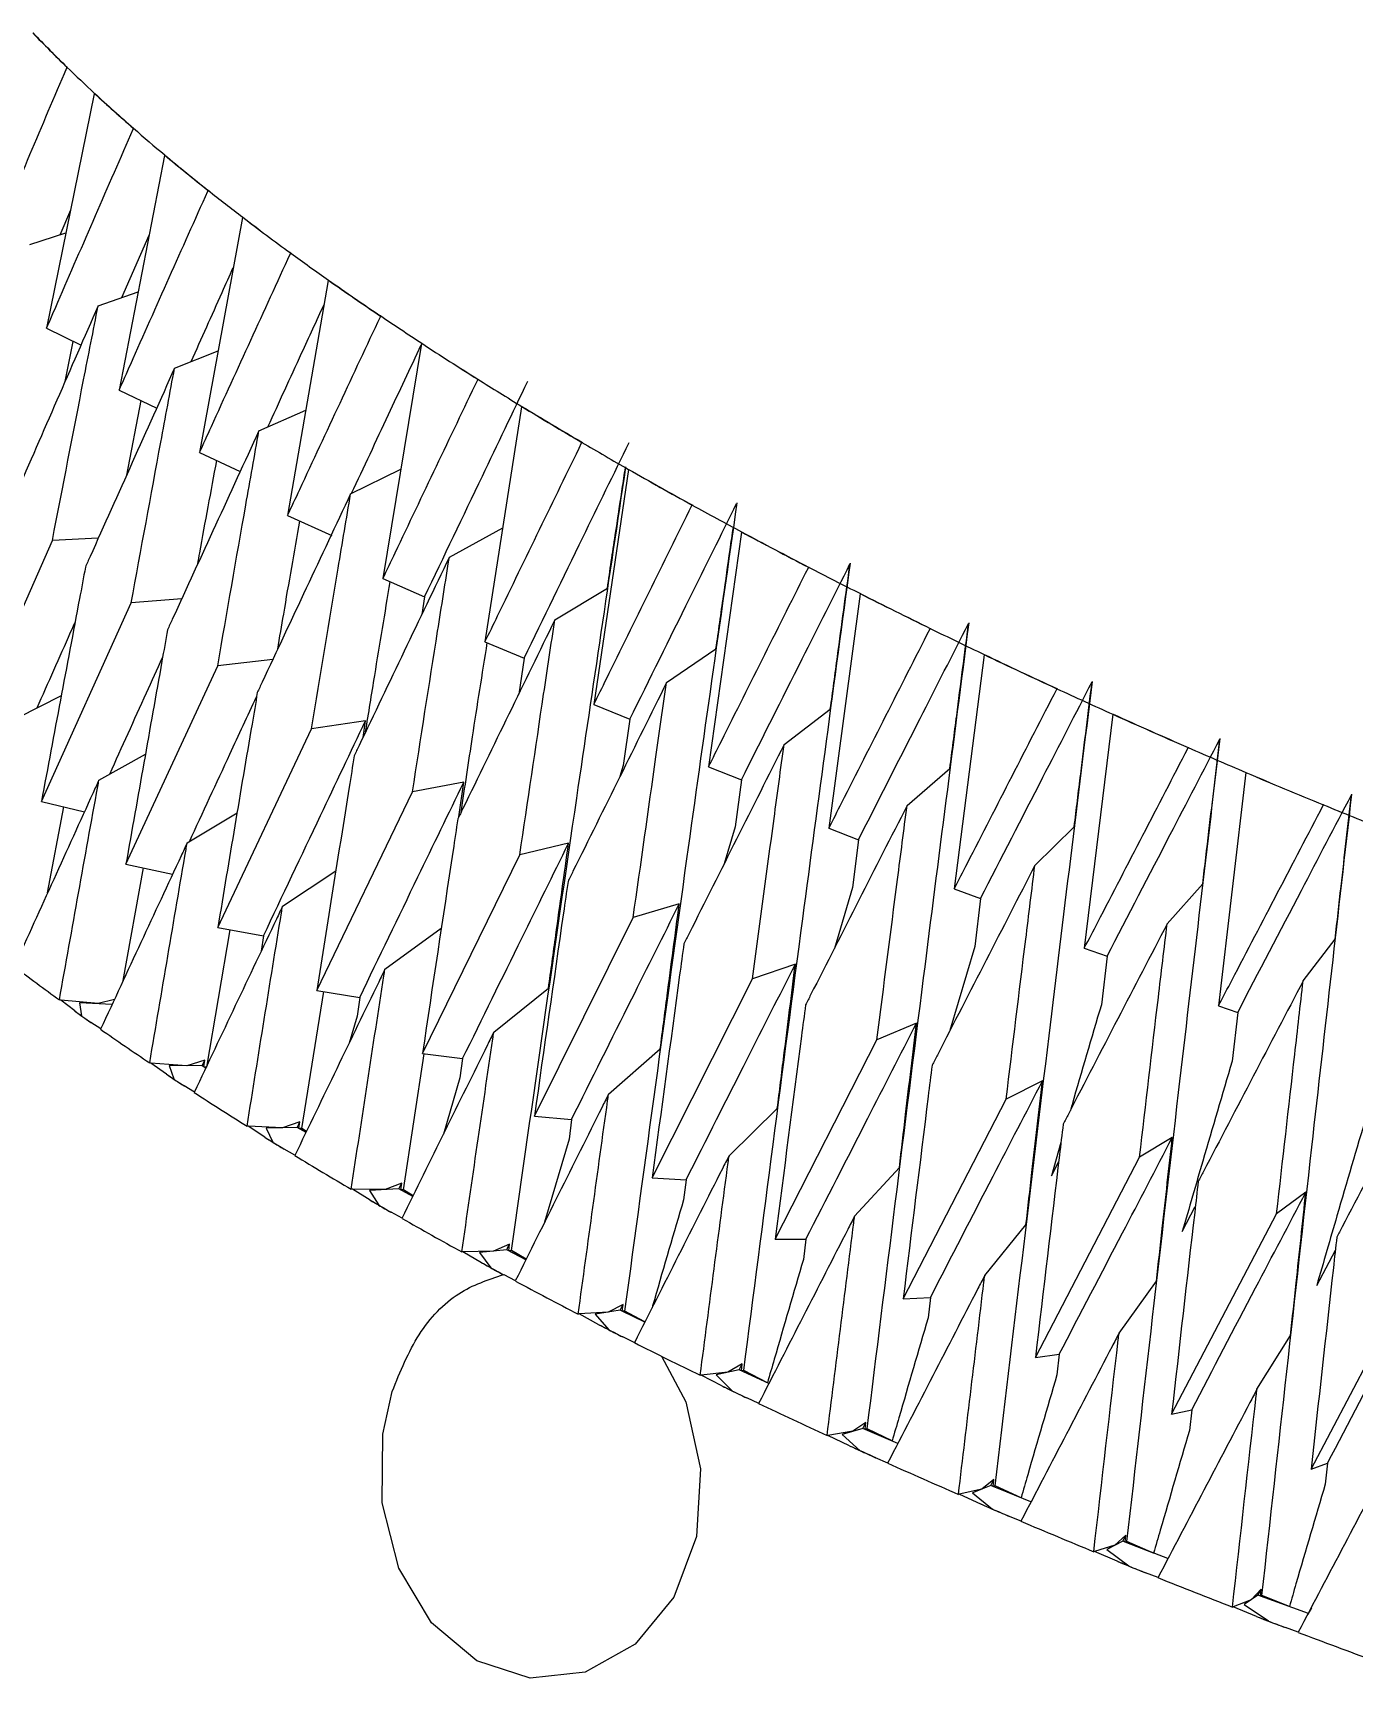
# Model space of a CAD drawing. Header units: millimetres. Extents: x 5847 to 9233, y 737 to 1578.
# Drawn here: x 8869.99 to 8879.19, y 1131.22 to 1142.67 of the extents above; entities that cross this region are included whole.
import ezdxf

# ---------------------------------------------------------------- set-up
doc = ezdxf.new("R2010")
doc.units = ezdxf.units.MM
doc.layers.get('0').update_dxf_attribs({"lineweight": 30})

msp = doc.modelspace()

# ---------------------------------------------------------------- linework, layer by layer
at = {"color": 7, "linetype": 'Continuous', "lineweight": 25}
for p, q in [((8870.224, 1142.43), (8870.225, 1142.436)), ((8870.226, 1142.436), (8870.225, 1142.436)), ((8870.416, 1142.25), (8870.084, 1140.617)), ((8870.418, 1142.253), (8870.416, 1142.25)), ((8870.418, 1142.253), (8870.419, 1142.253)), ((8870.687, 1142.005), (8870.688, 1142.01)), ((8870.697, 1142.004), (8870.687, 1142.005)), ((8870.689, 1142.01), (8870.688, 1142.01)), ((8870.904, 1141.821), (8870.589, 1140.187)), ((8870.905, 1141.824), (8870.904, 1141.821)), ((8870.905, 1141.824), (8870.907, 1141.824)), ((8871.207, 1141.573), (8871.208, 1141.578)), ((8871.217, 1141.572), (8871.207, 1141.573)), ((8871.209, 1141.578), (8871.208, 1141.578)), ((8870.178, 1141.268), (8870.252, 1141.442)), ((8871.448, 1141.388), (8871.149, 1139.752)), ((8871.449, 1141.39), (8871.448, 1141.388)), ((8871.449, 1141.39), (8871.45, 1141.39)), ((8869.967, 1141.2), (8870.219, 1141.281)), ((8870.608, 1140.832), (8870.797, 1141.265)), ((8871.781, 1141.137), (8871.782, 1141.142)), ((8871.791, 1141.136), (8871.781, 1141.137)), ((8871.783, 1141.142), (8871.782, 1141.142)), ((8872.045, 1140.95), (8871.762, 1139.314)), ((8872.046, 1140.953), (8872.045, 1140.95)), ((8872.046, 1140.953), (8872.047, 1140.953)), ((8870.443, 1140.773), (8870.721, 1140.872)), ((8872.408, 1140.698), (8872.409, 1140.703)), ((8872.41, 1140.703), (8872.409, 1140.703)), ((8870.084, 1140.617), (8870.324, 1140.499)), ((8870.213, 1140.246), (8870.27, 1140.526)), ((8870.975, 1140.34), (8871.278, 1140.46)), ((8872.694, 1140.511), (8872.425, 1138.874)), ((8872.695, 1140.513), (8872.694, 1140.511)), ((8872.695, 1140.513), (8872.696, 1140.513)), ((8873.085, 1140.258), (8873.085, 1140.263)), ((8873.087, 1140.263), (8873.085, 1140.263)), ((8870.589, 1140.187), (8870.851, 1140.062)), ((8870.642, 1139.595), (8870.742, 1140.114)), ((8871.562, 1139.903), (8871.889, 1140.047)), ((8873.391, 1140.071), (8873.136, 1138.434)), ((8873.392, 1140.073), (8873.391, 1140.071)), ((8873.392, 1140.073), (8873.393, 1140.073)), ((8871.149, 1139.752), (8871.432, 1139.621)), ((8873.809, 1139.819), (8873.809, 1139.823)), ((8873.81, 1139.823), (8873.809, 1139.823)), ((8873.817, 1139.819), (8873.809, 1139.819)), ((8872.2, 1139.464), (8872.55, 1139.635)), ((8874.134, 1139.633), (8873.893, 1137.997)), ((8874.135, 1139.635), (8874.134, 1139.633)), ((8874.135, 1139.635), (8874.136, 1139.635)), ((8871.762, 1139.314), (8872.07, 1139.175)), ((8874.577, 1139.383), (8874.578, 1139.386)), ((8874.585, 1139.383), (8874.577, 1139.383)), ((8874.579, 1139.386), (8874.578, 1139.386)), ((8872.888, 1139.024), (8873.26, 1139.227)), ((8874.921, 1139.198), (8874.692, 1137.563)), ((8874.922, 1139.199), (8874.921, 1139.198)), ((8874.922, 1139.199), (8874.922, 1139.199)), ((8869.514, 1137.754), (8870.124, 1139.139)), ((8870.444, 1139.156), (8870.124, 1139.139)), ((8875.387, 1138.95), (8875.387, 1138.954)), ((8875.388, 1138.954), (8875.387, 1138.954)), ((8875.394, 1138.951), (8875.387, 1138.95)), ((8872.425, 1138.874), (8872.716, 1138.747)), ((8871.025, 1138.734), (8870.673, 1138.705)), ((8872.716, 1138.747), (8872.696, 1138.624)), ((8873.622, 1138.586), (8873.988, 1138.808)), ((8875.747, 1138.768), (8875.529, 1137.135)), ((8875.748, 1138.769), (8875.747, 1138.768)), ((8875.748, 1138.769), (8875.749, 1138.769)), ((8870.048, 1137.322), (8870.673, 1138.705)), ((8876.234, 1138.524), (8876.235, 1138.527)), ((8876.24, 1138.524), (8876.234, 1138.524)), ((8876.236, 1138.527), (8876.235, 1138.527)), ((8873.136, 1138.434), (8873.408, 1138.32)), ((8874.4, 1138.15), (8874.744, 1138.384)), ((8870.636, 1136.885), (8871.275, 1138.267)), ((8871.659, 1138.311), (8871.275, 1138.267)), ((8873.408, 1138.32), (8873.371, 1138.07)), ((8876.61, 1138.344), (8876.403, 1136.713)), ((8876.611, 1138.345), (8876.61, 1138.344)), ((8876.611, 1138.345), (8876.611, 1138.345)), ((8869.887, 1137.906), (8870.187, 1138.06)), ((8877.117, 1138.105), (8877.117, 1138.107)), ((8877.118, 1138.107), (8877.117, 1138.107)), ((8877.122, 1138.106), (8877.117, 1138.105)), ((8873.893, 1137.997), (8874.144, 1137.894)), ((8875.218, 1137.719), (8875.54, 1137.964)), ((8877.507, 1137.929), (8877.308, 1136.301)), ((8877.507, 1137.929), (8877.508, 1137.93)), ((8877.507, 1137.929), (8877.507, 1137.929)), ((8871.276, 1136.445), (8871.929, 1137.828)), ((8872.305, 1137.884), (8871.929, 1137.828)), ((8872.287, 1137.768), (8872.305, 1137.884)), ((8874.144, 1137.894), (8874.099, 1137.573)), ((8878.031, 1137.695), (8878.031, 1137.697)), ((8878.032, 1137.697), (8878.031, 1137.697)), ((8878.035, 1137.696), (8878.031, 1137.695)), ((8870.448, 1137.471), (8870.773, 1137.652)), ((8874.099, 1137.573), (8874.075, 1137.495)), ((8874.692, 1137.563), (8874.921, 1137.472)), ((8872.989, 1137.457), (8872.631, 1137.388)), ((8872.954, 1137.214), (8872.989, 1137.457)), ((8874.921, 1137.472), (8874.877, 1137.146)), ((8876.074, 1137.294), (8876.372, 1137.551)), ((8878.433, 1137.523), (8878.243, 1135.899)), ((8878.433, 1137.524), (8878.433, 1137.523)), ((8878.433, 1137.524), (8878.433, 1137.524)), ((8871.965, 1136.005), (8872.631, 1137.388)), ((8870.048, 1137.322), (8870.348, 1137.25)), ((8870.091, 1136.685), (8870.204, 1137.285)), ((8871.062, 1137.033), (8871.41, 1137.244)), ((8878.972, 1137.296), (8878.972, 1137.298)), ((8878.973, 1137.298), (8878.972, 1137.298)), ((8878.975, 1137.297), (8878.972, 1137.296)), ((8874.877, 1137.146), (8874.801, 1136.888)), ((8875.529, 1137.135), (8875.736, 1137.055)), ((8876.964, 1136.877), (8877.238, 1137.145)), ((8873.718, 1137.031), (8873.378, 1136.95)), ((8875.736, 1137.055), (8875.694, 1136.724)), ((8870.636, 1136.885), (8870.961, 1136.815)), ((8872.701, 1135.567), (8873.378, 1136.95)), ((8870.618, 1136.075), (8870.758, 1136.859)), ((8871.727, 1136.593), (8872.098, 1136.839)), ((8875.694, 1136.724), (8875.568, 1136.299)), ((8876.403, 1136.713), (8876.586, 1136.646)), ((8877.885, 1136.469), (8878.133, 1136.749)), ((8874.488, 1136.608), (8874.168, 1136.515)), ((8876.586, 1136.646), (8876.545, 1136.311)), ((8871.2, 1135.472), (8871.362, 1136.429)), ((8871.276, 1136.445), (8871.594, 1136.386)), ((8872.439, 1136.154), (8872.832, 1136.439)), ((8873.48, 1135.131), (8874.168, 1136.515)), ((8871.594, 1136.386), (8871.578, 1136.279)), ((8876.545, 1136.311), (8876.373, 1135.727)), ((8878.832, 1136.073), (8879.054, 1136.364)), ((8875.297, 1136.19), (8874.998, 1136.086)), ((8877.308, 1136.301), (8877.467, 1136.244)), ((8877.467, 1136.244), (8877.427, 1135.906)), ((8874.299, 1134.7), (8874.998, 1136.086)), ((8871.862, 1135.045), (8872.015, 1135.998)), ((8871.965, 1136.005), (8872.264, 1135.958)), ((8873.197, 1135.716), (8873.578, 1136.021)), ((8870.182, 1135.939), (8870.173, 1135.94)), ((8870.442, 1135.914), (8870.182, 1135.939)), ((8870.281, 1135.863), (8870.182, 1135.939)), ((8870.313, 1135.919), (8870.327, 1135.83)), ((8870.54, 1135.909), (8870.313, 1135.919)), ((8870.442, 1135.914), (8870.313, 1135.919)), ((8870.556, 1135.944), (8870.442, 1135.914)), ((8872.264, 1135.958), (8872.246, 1135.828)), ((8878.243, 1135.899), (8878.376, 1135.853)), ((8878.376, 1135.853), (8878.337, 1135.513)), ((8870.461, 1135.738), (8870.393, 1135.783)), ((8872.246, 1135.828), (8872.19, 1135.639)), ((8876.141, 1135.779), (8875.865, 1135.663)), ((8875.156, 1134.275), (8875.865, 1135.663)), ((8870.81, 1135.5), (8870.802, 1135.501)), ((8871.06, 1135.482), (8870.81, 1135.5)), ((8870.918, 1135.424), (8870.81, 1135.5)), ((8871.185, 1135.52), (8871.06, 1135.482)), ((8871.178, 1135.474), (8871.185, 1135.52)), ((8872.569, 1134.618), (8872.713, 1135.565)), ((8872.701, 1135.567), (8872.98, 1135.531)), ((8872.98, 1135.531), (8872.962, 1135.397)), ((8873.996, 1135.283), (8874.356, 1135.6)), ((8870.938, 1135.484), (8870.969, 1135.39)), ((8871.167, 1135.481), (8870.938, 1135.484)), ((8871.06, 1135.482), (8870.938, 1135.484)), ((8871.192, 1135.465), (8871.167, 1135.481)), ((8871.2, 1135.472), (8871.178, 1135.474)), ((8871.192, 1135.466), (8871.178, 1135.474)), ((8872.962, 1135.397), (8872.847, 1135.006)), ((8871.113, 1135.298), (8871.041, 1135.342)), ((8877.017, 1135.376), (8876.764, 1135.248)), ((8874.835, 1134.855), (8875.171, 1135.183)), ((8876.047, 1133.858), (8876.764, 1135.248)), ((8871.488, 1135.061), (8871.48, 1135.061)), ((8871.727, 1135.05), (8871.488, 1135.061)), ((8871.604, 1134.984), (8871.488, 1135.061)), ((8871.829, 1135.052), (8871.612, 1135.048)), ((8871.727, 1135.05), (8871.612, 1135.048)), ((8871.612, 1135.048), (8871.659, 1134.95)), ((8871.848, 1135.092), (8871.727, 1135.05)), ((8871.89, 1135.017), (8871.829, 1135.052)), ((8871.841, 1135.046), (8871.848, 1135.092)), ((8871.862, 1135.045), (8871.841, 1135.046)), ((8871.89, 1135.017), (8871.841, 1135.046)), ((8871.893, 1135.024), (8871.862, 1135.045)), ((8873.48, 1135.131), (8873.738, 1135.107)), ((8873.738, 1135.107), (8873.721, 1134.97)), ((8873.721, 1134.97), (8873.551, 1134.392)), ((8877.145, 1134.946), (8877.079, 1134.715)), ((8877.921, 1134.983), (8877.693, 1134.844)), ((8871.813, 1134.858), (8871.739, 1134.901)), ((8876.968, 1133.451), (8877.693, 1134.844)), ((8877.079, 1134.715), (8877.13, 1134.814)), ((8874.299, 1134.7), (8874.536, 1134.687)), ((8875.709, 1134.434), (8876.021, 1134.774)), ((8872.213, 1134.622), (8872.205, 1134.622)), ((8872.44, 1134.619), (8872.213, 1134.622)), ((8872.336, 1134.545), (8872.213, 1134.622)), ((8872.536, 1134.625), (8872.333, 1134.612)), ((8872.44, 1134.619), (8872.333, 1134.612)), ((8872.333, 1134.612), (8872.396, 1134.511)), ((8872.556, 1134.665), (8872.44, 1134.619)), ((8872.634, 1134.572), (8872.536, 1134.625)), ((8872.55, 1134.618), (8872.556, 1134.665)), ((8872.569, 1134.618), (8872.55, 1134.618)), ((8872.634, 1134.572), (8872.55, 1134.618)), ((8872.636, 1134.576), (8872.569, 1134.618)), ((8874.536, 1134.687), (8874.519, 1134.548)), ((8878.851, 1134.601), (8878.647, 1134.451)), ((8877.99, 1134.327), (8878.081, 1134.502)), ((8872.559, 1134.419), (8872.482, 1134.461)), ((8876.615, 1134.021), (8876.902, 1134.373)), ((8877.916, 1133.055), (8878.647, 1134.451)), ((8873.307, 1134.24), (8873.196, 1134.19)), ((8873.301, 1134.193), (8873.307, 1134.24)), ((8875.156, 1134.275), (8875.37, 1134.274)), ((8875.37, 1134.274), (8875.353, 1134.133)), ((8872.982, 1134.185), (8872.975, 1134.185)), ((8873.196, 1134.19), (8872.982, 1134.185)), ((8873.112, 1134.109), (8872.982, 1134.185)), ((8873.287, 1134.2), (8873.097, 1134.18)), ((8873.196, 1134.19), (8873.097, 1134.18)), ((8873.097, 1134.18), (8873.177, 1134.075)), ((8873.421, 1134.131), (8873.287, 1134.2)), ((8873.32, 1134.194), (8873.301, 1134.193)), ((8873.421, 1134.132), (8873.301, 1134.193)), ((8873.423, 1134.134), (8873.32, 1134.194)), ((8878.926, 1133.951), (8879.056, 1134.198)), ((8873.348, 1133.984), (8873.269, 1134.025)), ((8878.887, 1132.672), (8879.624, 1134.072)), ((8877.55, 1133.62), (8877.811, 1133.982)), ((8874.098, 1133.82), (8873.993, 1133.766)), ((8874.092, 1133.772), (8874.098, 1133.82)), ((8876.047, 1133.858), (8876.237, 1133.868)), ((8876.237, 1133.868), (8876.221, 1133.725)), ((8873.792, 1133.753), (8873.785, 1133.752)), ((8873.993, 1133.766), (8873.792, 1133.753)), ((8873.929, 1133.678), (8873.792, 1133.753)), ((8874.077, 1133.779), (8873.902, 1133.751)), ((8873.993, 1133.766), (8873.902, 1133.751)), ((8873.902, 1133.751), (8873.998, 1133.643)), ((8874.248, 1133.696), (8874.077, 1133.779)), ((8874.11, 1133.773), (8874.092, 1133.772)), ((8874.249, 1133.697), (8874.092, 1133.772)), ((8874.249, 1133.698), (8874.11, 1133.773)), ((8874.178, 1133.553), (8874.095, 1133.594)), ((8878.51, 1133.23), (8878.744, 1133.603)), ((8876.968, 1133.451), (8877.133, 1133.472)), ((8877.133, 1133.472), (8877.117, 1133.328)), ((8874.64, 1133.326), (8874.634, 1133.326)), ((8874.827, 1133.347), (8874.64, 1133.326)), ((8874.784, 1133.253), (8874.64, 1133.326)), ((8874.905, 1133.364), (8874.745, 1133.329)), ((8874.827, 1133.347), (8874.745, 1133.329)), ((8874.745, 1133.329), (8874.856, 1133.218)), ((8874.926, 1133.405), (8874.827, 1133.347)), ((8875.113, 1133.269), (8874.905, 1133.364)), ((8874.921, 1133.357), (8874.926, 1133.405)), ((8874.937, 1133.359), (8874.921, 1133.357)), ((8875.102, 1133.274), (8874.921, 1133.357)), ((8875.102, 1133.274), (8874.937, 1133.359)), ((8875.043, 1133.13), (8874.959, 1133.169)), ((8875.788, 1132.998), (8875.696, 1132.936)), ((8875.782, 1132.95), (8875.788, 1132.998)), ((8877.916, 1133.055), (8878.056, 1133.086)), ((8878.056, 1133.086), (8878.04, 1132.942)), ((8875.523, 1132.907), (8875.518, 1132.906)), ((8875.696, 1132.936), (8875.523, 1132.907)), ((8875.673, 1132.835), (8875.523, 1132.907)), ((8875.766, 1132.956), (8875.622, 1132.914)), ((8875.696, 1132.936), (8875.622, 1132.914)), ((8875.622, 1132.914), (8875.748, 1132.801)), ((8876.01, 1132.851), (8875.766, 1132.956)), ((8875.797, 1132.952), (8875.782, 1132.95)), ((8875.97, 1132.869), (8875.782, 1132.95)), ((8875.97, 1132.869), (8875.797, 1132.952)), ((8875.941, 1132.715), (8875.855, 1132.752)), ((8878.887, 1132.672), (8879.001, 1132.713)), ((8879.001, 1132.713), (8878.986, 1132.568)), ((8876.594, 1132.533), (8876.438, 1132.498)), ((8876.658, 1132.558), (8876.529, 1132.508)), ((8876.594, 1132.533), (8876.529, 1132.508)), ((8876.679, 1132.6), (8876.594, 1132.533)), ((8876.937, 1132.444), (8876.658, 1132.558)), ((8876.674, 1132.552), (8876.679, 1132.6)), ((8876.688, 1132.555), (8876.674, 1132.552)), ((8876.868, 1132.473), (8876.674, 1132.552)), ((8876.868, 1132.473), (8876.688, 1132.555)), ((8876.438, 1132.498), (8876.432, 1132.497)), ((8876.592, 1132.427), (8876.438, 1132.498)), ((8876.529, 1132.508), (8876.67, 1132.394)), ((8876.868, 1132.311), (8876.781, 1132.346)), ((8877.598, 1132.212), (8877.52, 1132.142)), ((8877.593, 1132.164), (8877.598, 1132.212)), ((8877.379, 1132.099), (8877.374, 1132.098)), ((8877.52, 1132.142), (8877.379, 1132.099)), ((8877.538, 1132.031), (8877.379, 1132.099)), ((8877.576, 1132.17), (8877.464, 1132.113)), ((8877.52, 1132.142), (8877.464, 1132.113)), ((8877.464, 1132.113), (8877.619, 1131.998)), ((8877.89, 1132.049), (8877.576, 1132.17)), ((8877.605, 1132.168), (8877.593, 1132.164)), ((8877.791, 1132.088), (8877.593, 1132.164)), ((8877.791, 1132.088), (8877.605, 1132.168)), ((8877.822, 1131.917), (8877.734, 1131.951)), ((8878.539, 1131.837), (8878.47, 1131.763)), ((8878.534, 1131.788), (8878.539, 1131.837)), ((8878.47, 1131.763), (8878.345, 1131.713)), ((8878.517, 1131.794), (8878.422, 1131.73)), ((8878.47, 1131.763), (8878.422, 1131.73)), ((8878.422, 1131.73), (8878.59, 1131.615)), ((8878.869, 1131.666), (8878.517, 1131.794)), ((8878.545, 1131.793), (8878.534, 1131.788)), ((8878.736, 1131.716), (8878.534, 1131.788)), ((8878.736, 1131.716), (8878.545, 1131.793)), ((8878.345, 1131.713), (8878.34, 1131.711)), ((8878.508, 1131.646), (8878.345, 1131.713)), ((8878.867, 1131.662), (8878.891, 1131.706)), ((8878.797, 1131.537), (8878.708, 1131.57))]:
    msp.add_line(p, q, dxfattribs=at)
at = {"color": 7, "linetype": 'Continuous', "lineweight": 25, "flags": 128}
for points in [[(8871.167, 1135.481), (8871.177, 1135.503), (8871.185, 1135.52)], [(8871.829, 1135.052), (8871.839, 1135.075), (8871.848, 1135.092)], [(8872.536, 1134.625), (8872.547, 1134.647), (8872.556, 1134.665)], [(8873.287, 1134.2), (8873.298, 1134.222), (8873.307, 1134.24)], [(8874.077, 1133.779), (8874.089, 1133.802), (8874.098, 1133.82)], [(8874.364, 1133.46), (8874.534, 1133.141), (8874.637, 1132.675), (8874.609, 1132.203), (8874.451, 1131.78), (8874.182, 1131.454), (8873.834, 1131.258), (8873.45, 1131.217), (8873.079, 1131.337), (8872.763, 1131.602), (8872.537, 1131.983), (8872.421, 1132.438), (8872.424, 1132.916), (8872.49, 1133.213), (8872.49, 1133.213)], [(8874.905, 1133.364), (8874.917, 1133.387), (8874.926, 1133.405)], [(8875.766, 1132.956), (8875.778, 1132.979), (8875.788, 1132.998)], [(8876.658, 1132.558), (8876.67, 1132.581), (8876.679, 1132.6)], [(8877.576, 1132.17), (8877.588, 1132.194), (8877.598, 1132.212)], [(8878.517, 1131.794), (8878.529, 1131.818), (8878.539, 1131.837)]]:
    msp.add_lwpolyline(points, dxfattribs=at)
at = {"color": 7, "linetype": 'Continuous', "lineweight": 25}
for centre, radius, start, end in [((8877.016, 1149.429), 9.748, 223.8594, 225.8362), ((8877.017, 1149.428), 9.747, 223.859, 225.8366), ((8877.868, 1150.302), 10.967, 225.8261, 227.2141), ((8878.756, 1151.265), 12.278, 227.2211, 228.9163), ((8878.757, 1151.264), 12.277, 227.2208, 228.9166), ((8879.678, 1152.317), 13.676, 228.9084, 230.1061), ((8880.627, 1153.457), 15.16, 230.1117, 231.5849), ((8880.628, 1153.455), 15.159, 230.1115, 231.5852), ((8881.601, 1154.68), 16.723, 231.5787, 232.6258), ((8882.595, 1155.984), 18.363, 232.6303, 233.927), ((8882.595, 1155.983), 18.362, 232.6301, 233.9272), ((8883.603, 1157.363), 20.071, 233.9221, 234.849), ((8884.62, 1158.813), 21.843, 234.8527, 236.0079), ((8884.621, 1158.811), 21.841, 234.8525, 236.0082), ((8885.643, 1160.325), 23.667, 236.004, 236.8343), ((8886.666, 1161.893), 25.54, 236.8373, 237.8783), ((8886.665, 1161.891), 25.538, 236.8371, 237.8785), ((8887.682, 1163.508), 27.448, 237.8752, 238.6271), ((8888.69, 1165.164), 29.386, 238.6296, 239.5779), ((8888.689, 1165.161), 29.384, 238.6294, 239.5781), ((8889.681, 1166.847), 31.34, 239.5753, 240.2635), ((8890.653, 1168.553), 33.303, 240.2656, 241.1381), ((8890.652, 1168.55), 33.3, 240.2654, 241.1383), ((8891.599, 1170.265), 35.259, 241.136, 241.772), ((8892.517, 1171.977), 37.201, 241.7736, 242.5845), ((8892.518, 1171.98), 37.205, 241.7737, 242.5843), ((8893.402, 1173.68), 39.12, 242.5826, 243.1759), ((8894.249, 1175.36), 41.002, 243.1773, 243.9372), ((8894.249, 1175.357), 40.999, 243.1772, 243.9373), ((8895.055, 1177.003), 42.832, 243.9358, 244.4941), ((8895.816, 1178.601), 44.602, 244.4952, 245.214), ((8895.817, 1178.604), 44.606, 244.4953, 245.2139), ((8896.531, 1180.146), 46.305, 245.2128, 245.7426), ((8897.197, 1181.626), 47.928, 245.7436, 246.4287), ((8897.196, 1181.622), 47.923, 245.7435, 246.4288), ((8897.808, 1183.025), 49.454, 246.4278, 246.9348), ((8898.366, 1184.336), 50.879, 246.9354, 247.5941), ((8898.368, 1184.34), 50.884, 246.9356, 247.594), ((8898.87, 1185.556), 52.198, 247.5933, 248.0822), ((8881.063, 1150.925), 18.524, 232.7824, 233.9926), ((8882.144, 1152.413), 20.363, 234.3691, 234.7564), ((8883.091, 1153.767), 22.015, 234.9878, 236.0667), ((8884.187, 1155.398), 23.981, 236.4026, 236.7568), ((8885.136, 1156.858), 25.722, 236.9588, 237.9316), ((8886.227, 1158.601), 27.778, 238.2346, 238.5616), ((8887.158, 1160.136), 29.573, 238.74, 239.6267), ((8888.222, 1161.953), 31.678, 239.903, 240.2074), ((8889.118, 1163.529), 33.491, 240.367, 241.1832), ((8890.133, 1165.377), 35.6, 241.4378, 241.7234), ((8890.977, 1166.955), 37.39, 241.8677, 242.6264), ((8891.925, 1168.789), 39.454, 242.8632, 243.1333), ((8892.701, 1170.331), 41.18, 243.2653, 243.9768), ((8893.565, 1172.102), 43.151, 244.1991, 244.4563), ((8894.261, 1173.567), 44.773, 244.5783, 245.2514), ((8895.026, 1175.228), 46.601, 245.4621, 245.7086), ((8895.631, 1176.576), 48.079, 245.8226, 246.4646), ((8896.285, 1178.08), 49.719, 246.6659, 246.9037), ((8896.791, 1179.273), 51.015, 247.0114, 247.6287), ((8897.327, 1180.578), 52.426, 247.8226, 248.0533), ((8897.73, 1181.583), 53.508, 248.1562, 248.7543), ((8898.144, 1182.648), 54.652, 248.9426, 249.1679), ((8898.442, 1183.435), 55.493, 249.2671, 249.851)]:
    msp.add_arc(centre, radius, start, end, dxfattribs=at)
for centre, major_axis, ratio, start_param, end_param in [((8883.482, 1135.443), (16.338, -4.944), 0.301651, 3.868371, 3.873104), ((8883.471, 1135.41), (16.325, -4.986), 0.301309, 3.873891, 3.880586), ((8883.482, 1135.443), (16.335, -4.952), 0.302212, 3.931288, 3.93611), ((8883.471, 1135.41), (16.322, -4.994), 0.301722, 3.936891, 3.943725), ((8883.482, 1135.443), (16.333, -4.961), 0.302743, 3.994221, 3.999127), ((8883.471, 1135.41), (16.32, -5.003), 0.302106, 3.999898, 4.006859), ((8883.482, 1135.443), (16.33, -4.971), 0.30324, 4.05717, 4.062152), ((8883.471, 1135.41), (16.317, -5.012), 0.302459, 4.062911, 4.069988), ((8883.482, 1135.443), (16.326, -4.981), 0.303704, 4.120135, 4.125186), ((8883.471, 1135.41), (16.314, -5.021), 0.302782, 4.125928, 4.13311), ((8883.482, 1135.443), (16.323, -4.992), 0.30413, 4.183115, 4.188227), ((8883.471, 1135.41), (16.311, -5.03), 0.303071, 4.188949, 4.196224), ((8883.482, 1135.443), (16.32, -5.003), 0.304518, 4.24611, 4.251275), ((8883.471, 1135.41), (16.308, -5.04), 0.303326, 4.251974, 4.259329), ((8883.482, 1135.443), (16.316, -5.014), 0.304867, 4.309118, 4.314328), ((8883.471, 1135.41), (16.305, -5.05), 0.303546, 4.315001, 4.322424), ((8883.482, 1135.443), (16.312, -5.026), 0.305174, 4.37214, 4.377385), ((8883.471, 1135.41), (16.302, -5.061), 0.30373, 4.37803, 4.385507), ((8883.482, 1135.443), (16.308, -5.039), 0.305439, 4.435174, 4.440447), ((8883.471, 1135.41), (16.298, -5.071), 0.303877, 4.441059, 4.448577), ((8883.482, 1135.443), (16.305, -5.051), 0.30566, 4.498219, 4.503511), ((8883.471, 1135.41), (16.295, -5.082), 0.303987, 4.504088, 4.511633)]:
    msp.add_ellipse(centre, major_axis=major_axis, ratio=ratio, start_param=start_param, end_param=end_param, dxfattribs=at)
for points, knots in [([(8869.636, 1141.041), (8869.662, 1141.101), (8869.857, 1141.565), (8870.053, 1142.028), (8870.224, 1142.43)], [0, 0, 0, 0, 0.130994, 1, 1, 1, 1]), ([(8870.084, 1140.617), (8870.11, 1140.678), (8870.31, 1141.14), (8870.512, 1141.603), (8870.687, 1142.005)], [0, 0, 0, 0, 0.130887, 1, 1, 1, 1]), ([(8870.589, 1140.187), (8870.616, 1140.247), (8870.821, 1140.71), (8871.027, 1141.172), (8871.207, 1141.573)], [0, 0, 0, 0, 0.130769, 1, 1, 1, 1]), ([(8871.149, 1139.752), (8871.176, 1139.812), (8871.386, 1140.274), (8871.598, 1140.736), (8871.781, 1141.137)], [0, 0, 0, 0, 0.130639, 1, 1, 1, 1]), ([(8871.091, 1140.386), (8871.163, 1140.546), (8871.26, 1140.765), (8871.358, 1140.983), (8871.384, 1141.041)], [0, 0, 0, 0, 0.733555, 1, 1, 1, 1]), ([(8870.443, 1140.773), (8870.251, 1140.335), (8870.049, 1139.872), (8869.848, 1139.41), (8869.837, 1139.386)], [0, 0, 0, 0, 0.9474921, 1, 1, 1, 1]), ([(8870.124, 1139.139), (8870.197, 1139.512), (8870.302, 1140.057), (8870.409, 1140.601), (8870.443, 1140.773)], [0, 0, 0, 0, 0.684405, 1, 1, 1, 1]), ([(8871.625, 1139.931), (8871.703, 1140.102), (8871.833, 1140.386), (8871.964, 1140.67), (8872.016, 1140.784)], [0, 0, 0, 0, 0.600193, 1, 1, 1, 1]), ([(8871.762, 1139.314), (8871.79, 1139.374), (8872.005, 1139.835), (8872.22, 1140.297), (8872.408, 1140.698)], [0, 0, 0, 0, 0.130499, 1, 1, 1, 1]), ([(8872.207, 1139.468), (8872.293, 1139.65), (8872.454, 1139.995), (8872.616, 1140.34), (8872.692, 1140.501)], [0, 0, 0, 0, 0.530656, 1, 1, 1, 1]), ([(8870.975, 1140.34), (8870.779, 1139.902), (8870.572, 1139.441), (8870.365, 1138.979), (8870.354, 1138.954)], [0, 0, 0, 0, 0.94766, 1, 1, 1, 1]), ([(8870.673, 1138.705), (8870.742, 1139.078), (8870.842, 1139.623), (8870.943, 1140.168), (8870.975, 1140.34)], [0, 0, 0, 0, 0.68437, 1, 1, 1, 1]), ([(8872.425, 1138.874), (8872.454, 1138.934), (8872.673, 1139.396), (8872.893, 1139.857), (8873.085, 1140.258)], [0, 0, 0, 0, 0.1303476, 1, 1, 1, 1]), ([(8872.716, 1138.747), (8872.85, 1139.028), (8873.089, 1139.528), (8873.329, 1140.029), (8873.434, 1140.249)], [0, 0, 0, 0, 0.560004, 1, 1, 1, 1]), ([(8871.562, 1139.903), (8871.361, 1139.466), (8871.149, 1139.004), (8870.937, 1138.543), (8870.926, 1138.518)], [0, 0, 0, 0, 0.947837, 1, 1, 1, 1]), ([(8871.275, 1138.267), (8871.34, 1138.64), (8871.435, 1139.186), (8871.532, 1139.731), (8871.562, 1139.903)], [0, 0, 0, 0, 0.684338, 1, 1, 1, 1]), ([(8873.136, 1138.434), (8873.166, 1138.494), (8873.389, 1138.956), (8873.614, 1139.418), (8873.809, 1139.819)], [0, 0, 0, 0, 0.130187, 1, 1, 1, 1]), ([(8873.408, 1138.32), (8873.544, 1138.6), (8873.788, 1139.101), (8874.032, 1139.602), (8874.14, 1139.822)], [0, 0, 0, 0, 0.5600037, 1, 1, 1, 1]), ([(8871.137, 1138.977), (8871.141, 1139.002), (8871.184, 1139.242), (8871.229, 1139.482), (8871.269, 1139.696)], [0, 0, 0, 0, 0.106239, 1, 1, 1, 1]), ([(8873.32, 1134.194), (8873.47, 1135.244), (8873.731, 1137.064), (8874.003, 1138.884), (8874.117, 1139.653)], [0, 0, 0, 0, 0.577506, 1, 1, 1, 1]), ([(8873.988, 1138.808), (8874.006, 1138.931), (8874.041, 1139.161), (8874.083, 1139.441), (8874.106, 1139.598), (8874.114, 1139.648)], [0, 0, 0, 0, 0.439465, 0.823591, 1, 1, 1, 1]), ([(8872.2, 1139.464), (8871.995, 1139.027), (8871.778, 1138.565), (8871.562, 1138.104), (8871.551, 1138.08)], [0, 0, 0, 0, 0.948022, 1, 1, 1, 1]), ([(8871.929, 1137.828), (8871.99, 1138.201), (8872.08, 1138.746), (8872.172, 1139.292), (8872.2, 1139.464)], [0, 0, 0, 0, 0.6843082, 1, 1, 1, 1]), ([(8874.11, 1133.773), (8874.253, 1134.823), (8874.508, 1136.699), (8874.774, 1138.575), (8874.892, 1139.401)], [0, 0, 0, 0, 0.559765, 1, 1, 1, 1]), ([(8874.144, 1137.894), (8874.283, 1138.175), (8874.53, 1138.676), (8874.779, 1139.177), (8874.888, 1139.398)], [0, 0, 0, 0, 0.560004, 1, 1, 1, 1]), ([(8873.893, 1137.997), (8873.923, 1138.057), (8874.15, 1138.519), (8874.378, 1138.981), (8874.577, 1139.383)], [0, 0, 0, 0, 0.130016, 1, 1, 1, 1]), ([(8871.693, 1138.383), (8871.707, 1138.464), (8871.757, 1138.762), (8871.809, 1139.059), (8871.847, 1139.275)], [0, 0, 0, 0, 0.274354, 1, 1, 1, 1]), ([(8874.744, 1138.384), (8874.762, 1138.507), (8874.794, 1138.737), (8874.835, 1139.02), (8874.857, 1139.179), (8874.865, 1139.231)], [0, 0, 0, 0, 0.435529, 0.816213, 1, 1, 1, 1]), ([(8870.354, 1138.954), (8870.341, 1138.881), (8870.238, 1138.337), (8870.136, 1137.793), (8870.048, 1137.322)], [0, 0, 0, 0, 0.134665, 1, 1, 1, 1]), ([(8872.888, 1139.024), (8872.678, 1138.587), (8872.457, 1138.125), (8872.237, 1137.664), (8872.225, 1137.64)], [0, 0, 0, 0, 0.9482143, 1, 1, 1, 1]), ([(8872.631, 1137.388), (8872.689, 1137.761), (8872.774, 1138.307), (8872.861, 1138.852), (8872.888, 1139.024)], [0, 0, 0, 0, 0.68428, 1, 1, 1, 1]), ([(8874.692, 1137.563), (8874.722, 1137.623), (8874.953, 1138.085), (8875.185, 1138.548), (8875.387, 1138.95)], [0, 0, 0, 0, 0.129837, 1, 1, 1, 1]), ([(8874.921, 1137.472), (8875.062, 1137.753), (8875.314, 1138.255), (8875.566, 1138.756), (8875.677, 1138.977)], [0, 0, 0, 0, 0.560004, 1, 1, 1, 1]), ([(8874.937, 1133.359), (8875.073, 1134.408), (8875.316, 1136.281), (8875.569, 1138.155), (8875.68, 1138.981)], [0, 0, 0, 0, 0.5597646, 1, 1, 1, 1]), ([(8875.54, 1137.964), (8875.557, 1138.087), (8875.588, 1138.317), (8875.633, 1138.655), (8875.663, 1138.87), (8875.677, 1138.977)], [0, 0, 0, 0, 0.363882, 0.681941, 1, 1, 1, 1]), ([(8872.305, 1137.806), (8872.326, 1137.938), (8872.382, 1138.286), (8872.44, 1138.634), (8872.476, 1138.852)], [0, 0, 0, 0, 0.37646, 1, 1, 1, 1]), ([(8870.018, 1137.974), (8870.096, 1138.149), (8870.184, 1138.348), (8870.272, 1138.546), (8870.282, 1138.569)], [0, 0, 0, 0, 0.883898, 1, 1, 1, 1]), ([(8870.926, 1138.518), (8870.913, 1138.445), (8870.816, 1137.901), (8870.72, 1137.356), (8870.636, 1136.885)], [0, 0, 0, 0, 0.1344986, 1, 1, 1, 1]), ([(8873.622, 1138.586), (8873.409, 1138.148), (8873.183, 1137.686), (8872.959, 1137.225), (8872.947, 1137.201)], [0, 0, 0, 0, 0.9484131, 1, 1, 1, 1]), ([(8873.378, 1136.95), (8873.434, 1137.323), (8873.514, 1137.868), (8873.596, 1138.414), (8873.622, 1138.586)], [0, 0, 0, 0, 0.6842552, 1, 1, 1, 1]), ([(8875.529, 1137.135), (8875.56, 1137.195), (8875.794, 1137.658), (8876.03, 1138.121), (8876.234, 1138.524)], [0, 0, 0, 0, 0.129651, 1, 1, 1, 1]), ([(8875.736, 1137.055), (8875.879, 1137.337), (8876.134, 1137.839), (8876.39, 1138.341), (8876.503, 1138.562)], [0, 0, 0, 0, 0.5600037, 1, 1, 1, 1]), ([(8875.797, 1132.952), (8875.927, 1133.999), (8876.159, 1135.869), (8876.4, 1137.741), (8876.506, 1138.566)], [0, 0, 0, 0, 0.5597646, 1, 1, 1, 1]), ([(8876.372, 1137.551), (8876.388, 1137.674), (8876.418, 1137.904), (8876.461, 1138.241), (8876.489, 1138.455), (8876.503, 1138.562)], [0, 0, 0, 0, 0.363882, 0.681941, 1, 1, 1, 1]), ([(8872.969, 1137.246), (8872.996, 1137.421), (8873.055, 1137.815), (8873.117, 1138.209), (8873.152, 1138.428)], [0, 0, 0, 0, 0.445471, 1, 1, 1, 1]), ([(8870.524, 1137.513), (8870.609, 1137.702), (8870.731, 1137.972), (8870.854, 1138.242), (8870.892, 1138.324)], [0, 0, 0, 0, 0.696649, 1, 1, 1, 1]), ([(8874.4, 1138.15), (8874.183, 1137.712), (8873.954, 1137.25), (8873.725, 1136.788), (8873.714, 1136.764)], [0, 0, 0, 0, 0.9486178, 1, 1, 1, 1]), ([(8874.168, 1136.515), (8874.221, 1136.888), (8874.298, 1137.433), (8874.375, 1137.978), (8874.4, 1138.15)], [0, 0, 0, 0, 0.6842323, 1, 1, 1, 1]), ([(8876.586, 1136.646), (8876.73, 1136.927), (8876.989, 1137.43), (8877.248, 1137.934), (8877.362, 1138.155)], [0, 0, 0, 0, 0.560004, 1, 1, 1, 1]), ([(8876.688, 1132.555), (8876.812, 1133.6), (8877.034, 1135.466), (8877.264, 1137.335), (8877.365, 1138.158)], [0, 0, 0, 0, 0.559765, 1, 1, 1, 1]), ([(8877.238, 1137.145), (8877.253, 1137.268), (8877.281, 1137.497), (8877.323, 1137.834), (8877.349, 1138.048), (8877.362, 1138.155)], [0, 0, 0, 0, 0.363882, 0.681941, 1, 1, 1, 1]), ([(8871.078, 1137.042), (8871.172, 1137.246), (8871.328, 1137.582), (8871.484, 1137.918), (8871.546, 1138.051)], [0, 0, 0, 0, 0.604817, 1, 1, 1, 1]), ([(8871.551, 1138.08), (8871.539, 1138.007), (8871.446, 1137.462), (8871.355, 1136.917), (8871.276, 1136.445)], [0, 0, 0, 0, 0.134325, 1, 1, 1, 1]), ([(8876.403, 1136.713), (8876.434, 1136.773), (8876.671, 1137.237), (8876.909, 1137.701), (8877.117, 1138.105)], [0, 0, 0, 0, 0.129457, 1, 1, 1, 1]), ([(8871.594, 1136.386), (8871.726, 1136.665), (8871.963, 1137.165), (8872.2, 1137.665), (8872.305, 1137.884)], [0, 0, 0, 0, 0.559906, 1, 1, 1, 1]), ([(8875.218, 1137.719), (8874.998, 1137.28), (8874.765, 1136.817), (8874.533, 1136.355), (8874.521, 1136.331)], [0, 0, 0, 0, 0.948828, 1, 1, 1, 1]), ([(8874.998, 1136.086), (8875.048, 1136.458), (8875.121, 1137.002), (8875.195, 1137.547), (8875.218, 1137.719)], [0, 0, 0, 0, 0.684212, 1, 1, 1, 1]), ([(8877.308, 1136.301), (8877.34, 1136.361), (8877.58, 1136.825), (8877.821, 1137.29), (8878.031, 1137.695)], [0, 0, 0, 0, 0.129257, 1, 1, 1, 1]), ([(8877.467, 1136.244), (8877.613, 1136.527), (8877.875, 1137.031), (8878.137, 1137.535), (8878.252, 1137.757)], [0, 0, 0, 0, 0.5600037, 1, 1, 1, 1]), ([(8877.605, 1132.168), (8877.724, 1133.21), (8877.937, 1135.073), (8878.157, 1136.938), (8878.254, 1137.76)], [0, 0, 0, 0, 0.559765, 1, 1, 1, 1]), ([(8878.133, 1136.749), (8878.147, 1136.871), (8878.174, 1137.1), (8878.214, 1137.436), (8878.239, 1137.65), (8878.252, 1137.757)], [0, 0, 0, 0, 0.363882, 0.681941, 1, 1, 1, 1]), ([(8872.225, 1137.64), (8872.214, 1137.567), (8872.126, 1137.022), (8872.04, 1136.477), (8871.965, 1136.005)], [0, 0, 0, 0, 0.134146, 1, 1, 1, 1]), ([(8870.448, 1137.471), (8870.435, 1137.442), (8870.238, 1137.009), (8870.042, 1136.577), (8869.859, 1136.174)], [0, 0, 0, 0, 0.068503, 1, 1, 1, 1]), ([(8870.173, 1135.94), (8870.262, 1136.435), (8870.353, 1136.946), (8870.446, 1137.456), (8870.448, 1137.471)], [0, 0, 0, 0, 0.969839, 1, 1, 1, 1]), ([(8872.264, 1135.958), (8872.399, 1136.237), (8872.64, 1136.737), (8872.882, 1137.237), (8872.989, 1137.457)], [0, 0, 0, 0, 0.559906, 1, 1, 1, 1]), ([(8878.376, 1135.853), (8878.524, 1136.136), (8878.788, 1136.641), (8879.052, 1137.147), (8879.169, 1137.369)], [0, 0, 0, 0, 0.560004, 1, 1, 1, 1]), ([(8878.545, 1131.793), (8878.66, 1132.833), (8878.866, 1134.691), (8879.077, 1136.552), (8879.171, 1137.372)], [0, 0, 0, 0, 0.559765, 1, 1, 1, 1]), ([(8879.054, 1136.364), (8879.068, 1136.486), (8879.094, 1136.714), (8879.132, 1137.049), (8879.156, 1137.262), (8879.169, 1137.369)], [0, 0, 0, 0, 0.363882, 0.681941, 1, 1, 1, 1]), ([(8876.074, 1137.294), (8875.851, 1136.854), (8875.615, 1136.391), (8875.379, 1135.928), (8875.368, 1135.905)], [0, 0, 0, 0, 0.949041, 1, 1, 1, 1]), ([(8875.865, 1135.663), (8875.912, 1136.035), (8875.982, 1136.578), (8876.052, 1137.122), (8876.074, 1137.294)], [0, 0, 0, 0, 0.684195, 1, 1, 1, 1]), ([(8878.243, 1135.899), (8878.274, 1135.959), (8878.517, 1136.424), (8878.76, 1136.89), (8878.972, 1137.296)], [0, 0, 0, 0, 0.129051, 1, 1, 1, 1]), ([(8872.947, 1137.201), (8872.936, 1137.128), (8872.853, 1136.583), (8872.771, 1136.039), (8872.701, 1135.567)], [0, 0, 0, 0, 0.13396, 1, 1, 1, 1]), ([(8871.062, 1137.033), (8871.049, 1137.003), (8870.847, 1136.571), (8870.647, 1136.139), (8870.46, 1135.736)], [0, 0, 0, 0, 0.0687059, 1, 1, 1, 1]), ([(8870.802, 1135.501), (8870.886, 1135.996), (8870.972, 1136.507), (8871.06, 1137.018), (8871.062, 1137.033)], [0, 0, 0, 0, 0.969836, 1, 1, 1, 1]), ([(8872.98, 1135.531), (8873.118, 1135.811), (8873.363, 1136.311), (8873.609, 1136.81), (8873.718, 1137.031)], [0, 0, 0, 0, 0.559906, 1, 1, 1, 1]), ([(8873.578, 1136.021), (8873.595, 1136.144), (8873.627, 1136.374), (8873.673, 1136.71), (8873.703, 1136.924), (8873.718, 1137.031)], [0, 0, 0, 0, 0.365423, 0.682711, 1, 1, 1, 1]), ([(8876.964, 1136.877), (8876.738, 1136.436), (8876.499, 1135.972), (8876.261, 1135.509), (8876.248, 1135.485)], [0, 0, 0, 0, 0.9492585, 1, 1, 1, 1]), ([(8876.764, 1135.248), (8876.81, 1135.62), (8876.876, 1136.162), (8876.943, 1136.705), (8876.964, 1136.877)], [0, 0, 0, 0, 0.68418, 1, 1, 1, 1]), ([(8873.714, 1136.764), (8873.703, 1136.691), (8873.625, 1136.147), (8873.547, 1135.603), (8873.48, 1135.131)], [0, 0, 0, 0, 0.133769, 1, 1, 1, 1]), ([(8871.727, 1136.593), (8871.713, 1136.563), (8871.507, 1136.131), (8871.302, 1135.699), (8871.112, 1135.296)], [0, 0, 0, 0, 0.068914, 1, 1, 1, 1]), ([(8871.48, 1135.061), (8871.559, 1135.556), (8871.641, 1136.067), (8871.724, 1136.578), (8871.727, 1136.593)], [0, 0, 0, 0, 0.9698337, 1, 1, 1, 1]), ([(8873.738, 1135.107), (8873.878, 1135.387), (8874.127, 1135.887), (8874.378, 1136.387), (8874.488, 1136.608)], [0, 0, 0, 0, 0.559906, 1, 1, 1, 1]), ([(8874.356, 1135.6), (8874.372, 1135.722), (8874.402, 1135.952), (8874.446, 1136.288), (8874.474, 1136.501), (8874.488, 1136.608)], [0, 0, 0, 0, 0.365423, 0.682711, 1, 1, 1, 1]), ([(8877.885, 1136.469), (8877.655, 1136.028), (8877.414, 1135.563), (8877.173, 1135.098), (8877.161, 1135.075)], [0, 0, 0, 0, 0.949478, 1, 1, 1, 1]), ([(8877.693, 1134.844), (8877.736, 1135.215), (8877.8, 1135.756), (8877.864, 1136.298), (8877.885, 1136.469)], [0, 0, 0, 0, 0.684168, 1, 1, 1, 1]), ([(8874.521, 1136.331), (8874.511, 1136.259), (8874.437, 1135.715), (8874.363, 1135.171), (8874.299, 1134.7)], [0, 0, 0, 0, 0.133574, 1, 1, 1, 1]), ([(8874.536, 1134.687), (8874.678, 1134.968), (8874.931, 1135.468), (8875.185, 1135.969), (8875.297, 1136.19)], [0, 0, 0, 0, 0.559906, 1, 1, 1, 1]), ([(8875.171, 1135.183), (8875.186, 1135.306), (8875.215, 1135.535), (8875.257, 1135.87), (8875.283, 1136.083), (8875.297, 1136.19)], [0, 0, 0, 0, 0.365423, 0.682711, 1, 1, 1, 1]), ([(8872.439, 1136.154), (8872.425, 1136.124), (8872.215, 1135.691), (8872.006, 1135.259), (8871.812, 1134.856)], [0, 0, 0, 0, 0.069128, 1, 1, 1, 1]), ([(8872.205, 1134.622), (8872.28, 1135.117), (8872.358, 1135.628), (8872.437, 1136.138), (8872.439, 1136.154)], [0, 0, 0, 0, 0.969831, 1, 1, 1, 1]), ([(8878.832, 1136.073), (8878.6, 1135.63), (8878.357, 1135.164), (8878.113, 1134.699), (8878.101, 1134.675)], [0, 0, 0, 0, 0.949699, 1, 1, 1, 1]), ([(8878.647, 1134.451), (8878.689, 1134.821), (8878.751, 1135.361), (8878.812, 1135.902), (8878.832, 1136.073)], [0, 0, 0, 0, 0.684159, 1, 1, 1, 1]), ([(8875.368, 1135.905), (8875.358, 1135.832), (8875.287, 1135.289), (8875.217, 1134.746), (8875.156, 1134.275)], [0, 0, 0, 0, 0.133376, 1, 1, 1, 1]), ([(8877.427, 1135.906), (8877.358, 1135.674), (8877.286, 1135.43), (8877.215, 1135.184), (8877.211, 1135.171)], [0, 0, 0, 0, 0.946376, 1, 1, 1, 1]), ([(8875.37, 1134.274), (8875.514, 1134.554), (8875.77, 1135.056), (8876.027, 1135.558), (8876.141, 1135.779)], [0, 0, 0, 0, 0.559906, 1, 1, 1, 1]), ([(8876.021, 1134.774), (8876.035, 1134.896), (8876.062, 1135.125), (8876.102, 1135.46), (8876.128, 1135.672), (8876.141, 1135.779)], [0, 0, 0, 0, 0.365423, 0.682711, 1, 1, 1, 1]), ([(8873.197, 1135.716), (8873.182, 1135.686), (8872.969, 1135.254), (8872.756, 1134.821), (8872.558, 1134.418)], [0, 0, 0, 0, 0.069346, 1, 1, 1, 1]), ([(8872.975, 1134.185), (8873.046, 1134.68), (8873.12, 1135.19), (8873.195, 1135.701), (8873.197, 1135.716)], [0, 0, 0, 0, 0.969828, 1, 1, 1, 1]), ([(8879.802, 1135.689), (8879.569, 1135.246), (8879.323, 1134.778), (8879.078, 1134.312), (8879.066, 1134.288)], [0, 0, 0, 0, 0.949921, 1, 1, 1, 1]), ([(8878.337, 1135.513), (8878.269, 1135.281), (8878.152, 1134.886), (8878.038, 1134.491), (8877.99, 1134.327)], [0, 0, 0, 0, 0.586826, 1, 1, 1, 1]), ([(8876.248, 1135.485), (8876.239, 1135.413), (8876.172, 1134.87), (8876.105, 1134.328), (8876.047, 1133.858)], [0, 0, 0, 0, 0.133175, 1, 1, 1, 1]), ([(8873.996, 1135.283), (8873.981, 1135.253), (8873.764, 1134.819), (8873.548, 1134.386), (8873.347, 1133.983)], [0, 0, 0, 0, 0.0695671, 1, 1, 1, 1]), ([(8873.785, 1133.752), (8873.853, 1134.247), (8873.923, 1134.757), (8873.994, 1135.267), (8873.996, 1135.283)], [0, 0, 0, 0, 0.969826, 1, 1, 1, 1]), ([(8876.237, 1133.868), (8876.382, 1134.149), (8876.642, 1134.652), (8876.902, 1135.154), (8877.017, 1135.376)], [0, 0, 0, 0, 0.559906, 1, 1, 1, 1]), ([(8876.902, 1134.373), (8876.916, 1134.495), (8876.942, 1134.723), (8876.98, 1135.057), (8877.005, 1135.27), (8877.017, 1135.376)], [0, 0, 0, 0, 0.365423, 0.682711, 1, 1, 1, 1]), ([(8877.161, 1135.075), (8877.152, 1135.003), (8877.088, 1134.461), (8877.023, 1133.92), (8876.968, 1133.451)], [0, 0, 0, 0, 0.1329717, 1, 1, 1, 1]), ([(8879.272, 1135.132), (8879.203, 1134.9), (8879.087, 1134.507), (8878.973, 1134.113), (8878.926, 1133.951)], [0, 0, 0, 0, 0.588802, 1, 1, 1, 1]), ([(8877.133, 1133.472), (8877.28, 1133.754), (8877.543, 1134.257), (8877.806, 1134.761), (8877.921, 1134.983)], [0, 0, 0, 0, 0.559906, 1, 1, 1, 1]), ([(8877.811, 1133.982), (8877.824, 1134.104), (8877.849, 1134.332), (8877.886, 1134.665), (8877.91, 1134.877), (8877.921, 1134.983)], [0, 0, 0, 0, 0.365423, 0.682711, 1, 1, 1, 1]), ([(8874.835, 1134.855), (8874.819, 1134.824), (8874.599, 1134.39), (8874.38, 1133.956), (8874.176, 1133.553)], [0, 0, 0, 0, 0.069791, 1, 1, 1, 1]), ([(8874.634, 1133.326), (8874.699, 1133.82), (8874.765, 1134.329), (8874.833, 1134.839), (8874.835, 1134.855)], [0, 0, 0, 0, 0.969823, 1, 1, 1, 1]), ([(8878.101, 1134.675), (8878.093, 1134.604), (8878.031, 1134.063), (8877.969, 1133.523), (8877.916, 1133.055)], [0, 0, 0, 0, 0.132767, 1, 1, 1, 1]), ([(8878.056, 1133.086), (8878.204, 1133.369), (8878.469, 1133.874), (8878.734, 1134.379), (8878.851, 1134.601)], [0, 0, 0, 0, 0.559906, 1, 1, 1, 1]), ([(8878.744, 1133.603), (8878.757, 1133.725), (8878.781, 1133.952), (8878.817, 1134.284), (8878.839, 1134.495), (8878.851, 1134.601)], [0, 0, 0, 0, 0.365423, 0.682711, 1, 1, 1, 1]), ([(8874.519, 1134.548), (8874.451, 1134.317), (8874.377, 1134.066), (8874.304, 1133.814), (8874.299, 1133.795)], [0, 0, 0, 0, 0.923933, 1, 1, 1, 1]), ([(8875.709, 1134.434), (8875.693, 1134.403), (8875.47, 1133.968), (8875.248, 1133.534), (8875.041, 1133.129)], [0, 0, 0, 0, 0.070017, 1, 1, 1, 1]), ([(8875.518, 1132.906), (8875.579, 1133.4), (8875.643, 1133.909), (8875.707, 1134.418), (8875.709, 1134.434)], [0, 0, 0, 0, 0.96982, 1, 1, 1, 1]), ([(8879.066, 1134.288), (8879.058, 1134.217), (8878.998, 1133.678), (8878.938, 1133.139), (8878.887, 1132.672)], [0, 0, 0, 0, 0.1325627, 1, 1, 1, 1]), ([(8875.353, 1134.133), (8875.285, 1133.901), (8875.201, 1133.615), (8875.118, 1133.329), (8875.102, 1133.274)], [0, 0, 0, 0, 0.810324, 1, 1, 1, 1]), ([(8879.001, 1132.713), (8879.15, 1132.997), (8879.417, 1133.503), (8879.684, 1134.009), (8879.802, 1134.232)], [0, 0, 0, 0, 0.559906, 1, 1, 1, 1]), ([(8872.49, 1133.213), (8872.546, 1133.352), (8872.659, 1133.628), (8872.936, 1133.918), (8873.158, 1133.992), (8873.265, 1134.027)], [0, 0, 0, 0, 0.342148, 0.68426, 1, 1, 1, 1]), ([(8876.615, 1134.021), (8876.599, 1133.991), (8876.374, 1133.555), (8876.149, 1133.119), (8875.939, 1132.714)], [0, 0, 0, 0, 0.070243, 1, 1, 1, 1]), ([(8876.432, 1132.497), (8876.491, 1132.989), (8876.552, 1133.498), (8876.613, 1134.006), (8876.615, 1134.021)], [0, 0, 0, 0, 0.969817, 1, 1, 1, 1]), ([(8876.221, 1133.725), (8876.153, 1133.494), (8876.069, 1133.208), (8875.986, 1132.923), (8875.97, 1132.869)], [0, 0, 0, 0, 0.811808, 1, 1, 1, 1]), ([(8877.55, 1133.62), (8877.534, 1133.589), (8877.306, 1133.152), (8877.079, 1132.715), (8876.867, 1132.31)], [0, 0, 0, 0, 0.070469, 1, 1, 1, 1]), ([(8877.374, 1132.098), (8877.431, 1132.59), (8877.489, 1133.097), (8877.548, 1133.604), (8877.55, 1133.62)], [0, 0, 0, 0, 0.969815, 1, 1, 1, 1]), ([(8877.117, 1133.328), (8877.049, 1133.096), (8876.966, 1132.811), (8876.883, 1132.526), (8876.868, 1132.473)], [0, 0, 0, 0, 0.812974, 1, 1, 1, 1]), ([(8878.51, 1133.23), (8878.494, 1133.199), (8878.264, 1132.761), (8878.034, 1132.323), (8877.821, 1131.916)], [0, 0, 0, 0, 0.0706944, 1, 1, 1, 1]), ([(8878.34, 1131.711), (8878.395, 1132.202), (8878.451, 1132.708), (8878.508, 1133.214), (8878.51, 1133.23)], [0, 0, 0, 0, 0.969812, 1, 1, 1, 1]), ([(8878.04, 1132.942), (8877.972, 1132.71), (8877.889, 1132.426), (8877.806, 1132.141), (8877.791, 1132.088)], [0, 0, 0, 0, 0.813814, 1, 1, 1, 1]), ([(8879.491, 1132.854), (8879.474, 1132.822), (8879.243, 1132.383), (8879.012, 1131.944), (8878.797, 1131.536)], [0, 0, 0, 0, 0.0709178, 1, 1, 1, 1]), ([(8878.986, 1132.568), (8878.918, 1132.337), (8878.834, 1132.053), (8878.751, 1131.768), (8878.736, 1131.716)], [0, 0, 0, 0, 0.814323, 1, 1, 1, 1])]:
    msp.add_open_spline(points, degree=3, knots=knots, dxfattribs=at)

doc.saveas('drawing.dxf')
